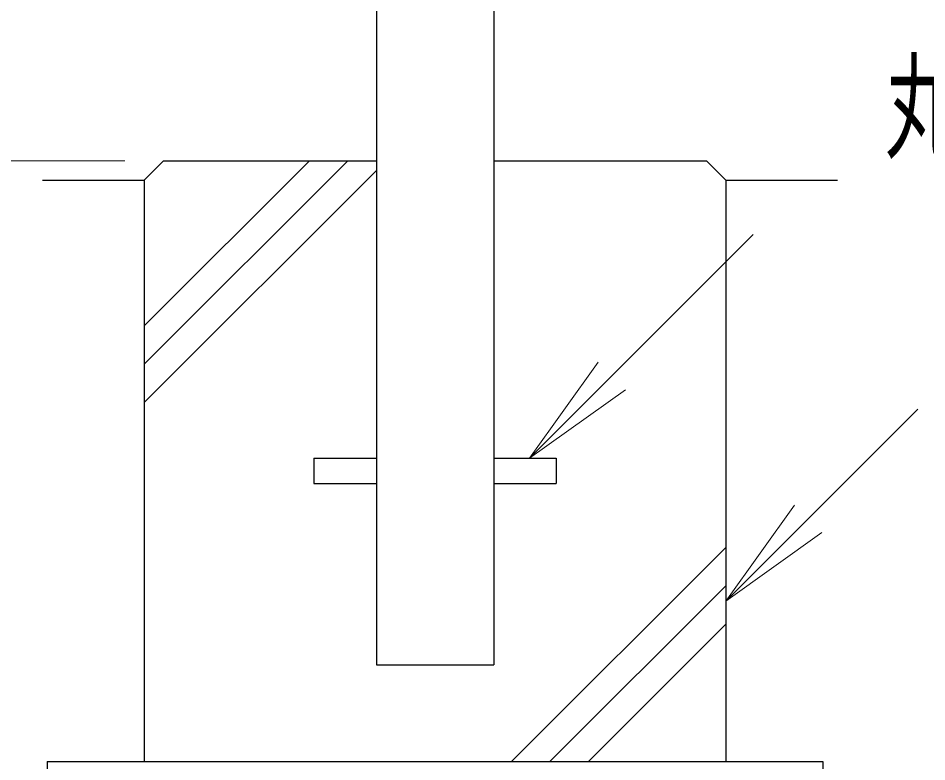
# Model space of a CAD drawing. Units: millimetres on the paper, scale 1:20. Extents: x -365 to 12, y -38 to 257.
# Drawn here: x -111.8 to -88.37, y 91.55 to 110.74 of the extents above; entities that cross this region are included whole.
import ezdxf

# ---------------------------------------------------------------- set-up
doc = ezdxf.new("R2010")
doc.units = ezdxf.units.MM
doc.layers.add('LY_1', color=7, linetype='Continuous', lineweight=25)
doc.styles.add('ＭＳ ゴシック', font='')
doc.styles.get('ＭＳ ゴシック').set_extended_font_data('MS Gothic')

# ---------------------------------------------------------------- blocks, each defined once
blk = doc.blocks.new('open_arrow')
at = {"color": 0, "linetype": 'Continuous', "lineweight": -2}
blk.add_lwpolyline([(7.5, 1.25), (0, 0), (7.5, -1.25)], dxfattribs=at)

msp = doc.modelspace()

# ---------------------------------------------------------------- linework, layer by layer
at = {"layer": 'LY_1'}
for p, q in [((-102.561, 120.61), (-102.561, 94.06)), ((-99.536, 120.61), (-99.536, 94.06)), ((-108.548, 106.56), (-108.048, 107.06)), ((-108.048, 107.06), (-102.561, 107.06)), ((-99.536, 107.06), (-94.048, 107.06)), ((-93.548, 106.56), (-94.048, 107.06)), ((-111.173, 106.56), (-108.548, 106.56)), ((-108.548, 106.56), (-108.548, 91.56)), ((-93.548, 106.56), (-93.548, 91.56)), ((-93.548, 106.56), (-90.67, 106.56)), ((-104.173, 99.385), (-104.173, 98.735)), ((-104.173, 99.385), (-102.561, 99.385)), ((-99.536, 99.385), (-97.923, 99.385)), ((-97.923, 99.385), (-97.923, 98.735)), ((-104.173, 98.735), (-102.561, 98.735)), ((-99.536, 98.735), (-97.923, 98.735)), ((-102.561, 94.06), (-99.536, 94.06)), ((-111.048, 91.56), (-91.048, 91.56)), ((-111.048, 91.56), (-111.048, 86.56)), ((-91.048, 91.56), (-91.048, 86.56))]:
    msp.add_line(p, q, dxfattribs=at)
at = {"layer": 'LY_1', "lineweight": 13}
for p, q in [((-109.048, 107.06), (-122.898, 107.06)), ((-108.548, 102.801), (-104.288, 107.06)), ((-108.548, 101.811), (-103.298, 107.06)), ((-108.548, 100.821), (-102.561, 106.808)), ((-98.612, 99.385), (-92.845, 105.153)), ((-93.548, 95.7), (-88.598, 100.649)), ((-99.075, 91.56), (-93.548, 97.087)), ((-98.085, 91.56), (-93.548, 96.098)), ((-97.095, 91.56), (-93.548, 95.108))]:
    msp.add_line(p, q, dxfattribs=at)

# ---------------------------------------------------------------- block references
at = {"layer": 'LY_1', "lineweight": 13, "xscale": 0.4, "yscale": 0.4, "rotation": 45}
for p in [(-98.612, 99.385), (-93.548, 95.7)]:
    msp.add_blockref('open_arrow', p, dxfattribs=at)

# ---------------------------------------------------------------- texts
at = {"layer": 'LY_1', "insert": (-89.443, 108.153), "char_height": 2.199, "attachment_point": 4, "style": 'ＭＳ ゴシック'}
msp.add_mtext('\\T1.62;\\W0.6;丸鋼\u3000φ１３', dxfattribs=at)

doc.saveas('drawing.dxf')
